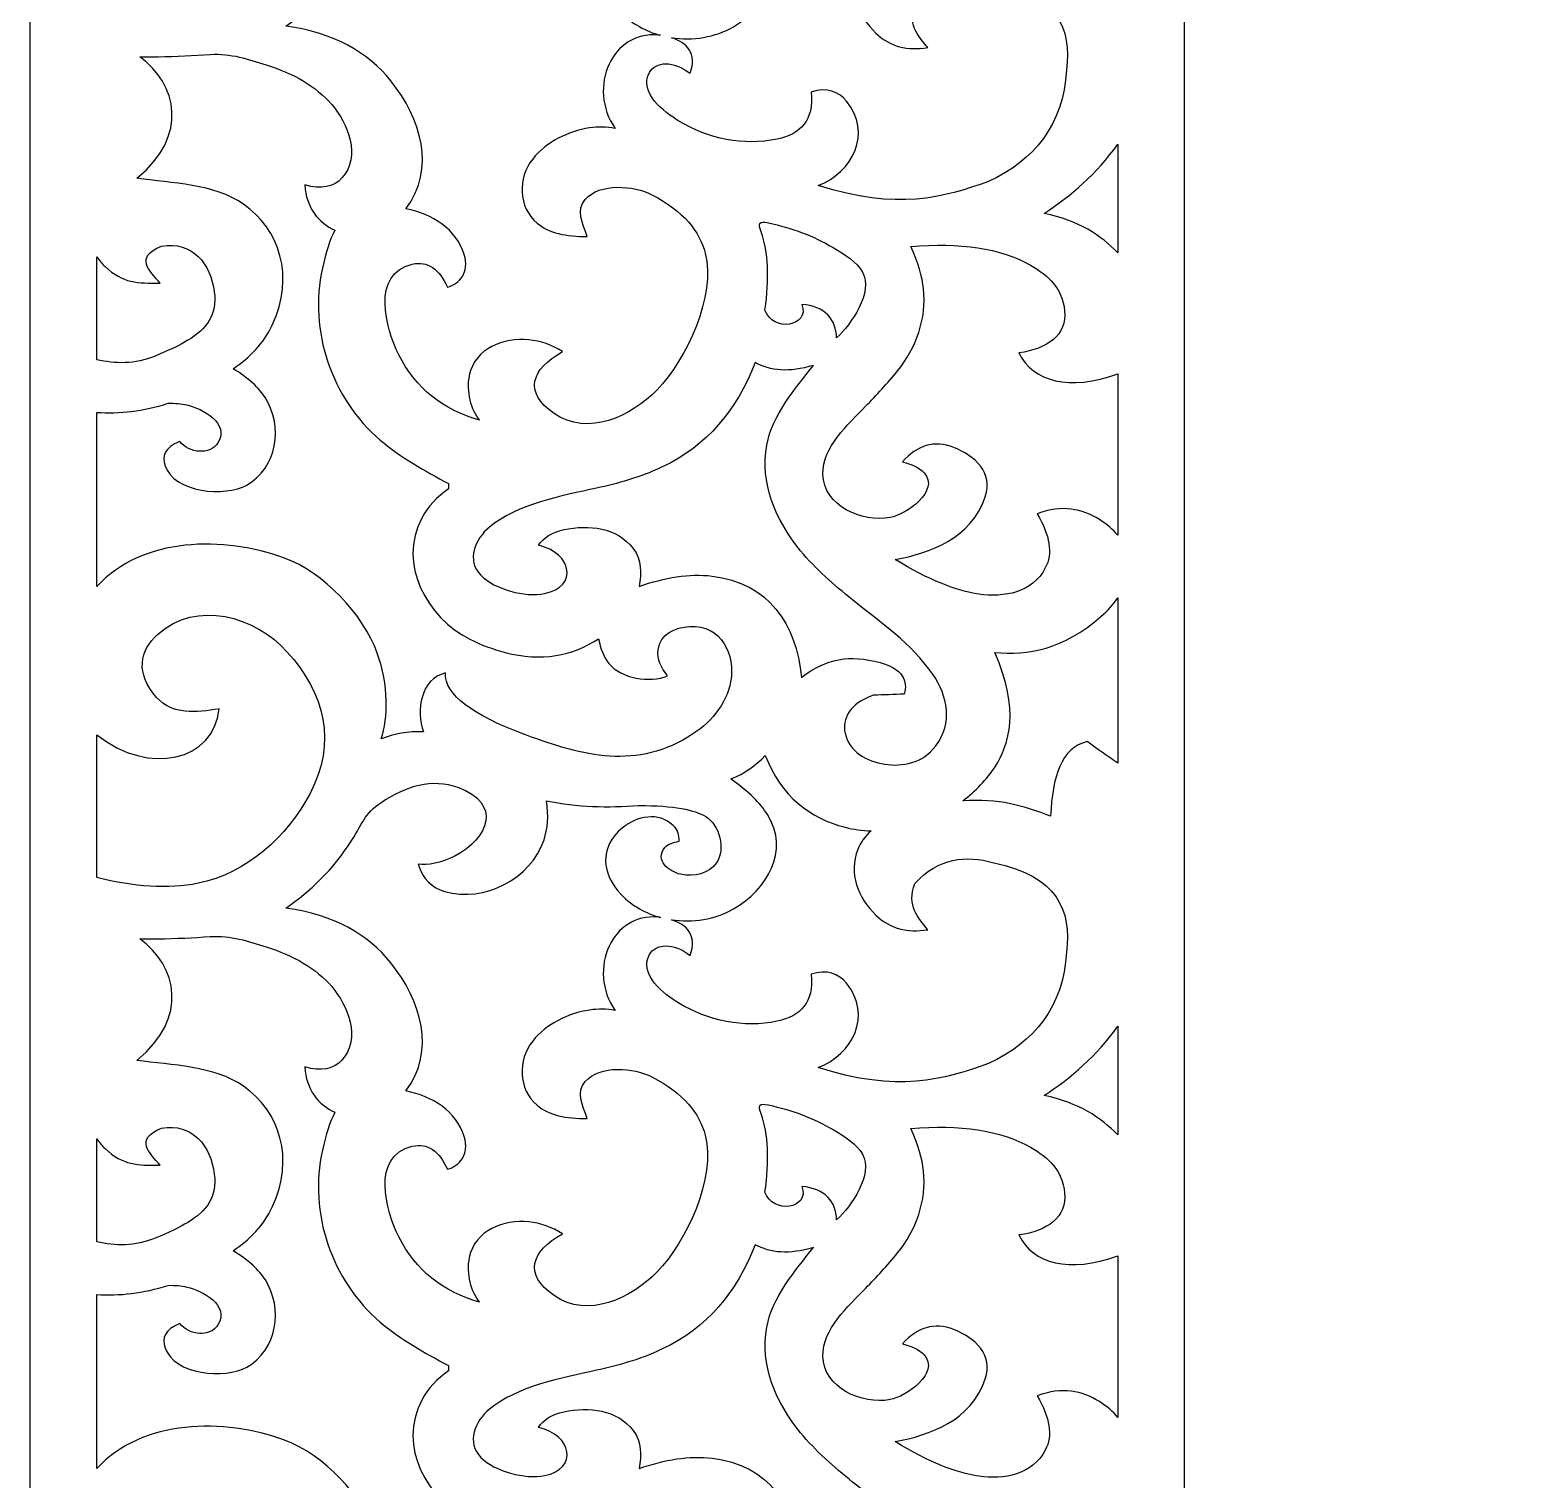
# Model space of a CAD drawing. Header units: centimetres. Extents: x -27 to -21.2, y -9 to 9.
# Drawn here: x -27 to -21.24, y -0.07 to 5.48 of the extents above; entities that cross this region are included whole.
import ezdxf

# ---------------------------------------------------------------- set-up
doc = ezdxf.new("R2010")
doc.units = ezdxf.units.CM
doc.header["$MEASUREMENT"] = 0
doc.layers.add('layer 1', color=7, linetype='Continuous')

msp = doc.modelspace()

# ---------------------------------------------------------------- linework, layer by layer
at = {"layer": 'layer 1', "color": 250}
for points, knots in [([(-22.58379, -9.00021), (-22.58379, -9.00021), (-22.58379, 9.00077), (-22.58379, 9.00077), (-22.58379, 9.00077), (-22.82773, 9.00077), (-21.23895, 9.00077), (-26.99913, 9.00077), (-26.99913, 9.00077), (-26.99913, 9.00077), (-26.99913, -9.00021), (-26.99913, -9.00021), (-26.99913, -9.00021), (-25.28055, -9.00021), (-23.36778, -9.00021), (-22.58379, -9.00021)], [0, 0, 0, 0, 0.2, 0.2, 0.2, 0.2, 0.4, 0.4, 0.4, 0.4, 0.6, 0.6, 0.6, 0.6, 1, 1, 1, 1]), ([(-24.54571, 5.45169), (-24.4875, 5.43332), (-24.44538, 5.39112), (-24.47462, 5.31533), (-24.47462, 5.31533), (-24.53755, 5.36531), (-24.60599, 5.36147), (-24.62993, 5.31821), (-24.62993, 5.31821), (-24.67222, 5.24177), (-24.57287, 5.16633), (-24.51725, 5.13249), (-24.51725, 5.13249), (-24.40699, 5.06538), (-24.26852, 5.03637), (-24.14149, 5.06343), (-24.14149, 5.06343), (-24.05237, 5.08241), (-24.00017, 5.13452), (-24.01108, 5.24327), (-24.01108, 5.24327), (-23.95209, 5.26399), (-23.90624, 5.2456), (-23.87614, 5.20878), (-23.87614, 5.20878), (-23.7766, 5.087), (-23.85188, 4.93665), (-23.98432, 4.88648), (-23.98432, 4.88648), (-23.68143, 4.78842), (-23.50368, 4.84054), (-23.33318, 4.90135), (-23.33318, 4.90135), (-23.15668, 4.98337), (-23.04689, 5.11761), (-23.03461, 5.32816), (-23.03461, 5.32816), (-23.01585, 5.48732), (-23.0673, 5.61801), (-23.31286, 5.67001), (-23.31286, 5.67001), (-23.41981, 5.69975), (-23.52229, 5.68931), (-23.61496, 5.59051), (-23.61496, 5.59051), (-23.646, 5.50434), (-23.60347, 5.46022), (-23.56527, 5.41362), (-23.56527, 5.41362), (-23.64271, 5.40135), (-23.7099, 5.4171), (-23.76383, 5.46915), (-23.76383, 5.46915), (-23.83048, 5.53349), (-23.8699, 5.63051), (-23.83314, 5.72054), (-23.83314, 5.72054), (-23.82209, 5.74762), (-23.80453, 5.77134), (-23.78217, 5.79198), (-23.78217, 5.79198), (-23.81586, 5.7928), (-23.84907, 5.79719), (-23.88108, 5.8055), (-23.88108, 5.8055), (-24.01776, 5.84099), (-24.12569, 5.92293), (-24.18692, 6.0803), (-24.18692, 6.0803), (-24.22252, 6.04197), (-24.26591, 6.01144), (-24.3187, 5.9903), (-24.3187, 5.9903), (-24.24885, 5.94121), (-24.2049, 5.89629), (-24.17854, 5.85421), (-24.17854, 5.85421), (-24.09096, 5.71446), (-24.18028, 5.567), (-24.30856, 5.49334), (-24.30856, 5.49334), (-24.37874, 5.45305), (-24.46452, 5.43921), (-24.54571, 5.45169)], [0, 0, 0, 0, 0.0454545, 0.0454545, 0.0454545, 0.0454545, 0.0909091, 0.0909091, 0.0909091, 0.0909091, 0.1363636, 0.1363636, 0.1363636, 0.1363636, 0.1818182, 0.1818182, 0.1818182, 0.1818182, 0.2272727, 0.2272727, 0.2272727, 0.2272727, 0.2727273, 0.2727273, 0.2727273, 0.2727273, 0.3181818, 0.3181818, 0.3181818, 0.3181818, 0.3636364, 0.3636364, 0.3636364, 0.3636364, 0.4090909, 0.4090909, 0.4090909, 0.4090909, 0.4545455, 0.4545455, 0.4545455, 0.4545455, 0.5, 0.5, 0.5, 0.5, 0.5454545, 0.5454545, 0.5454545, 0.5454545, 0.5909091, 0.5909091, 0.5909091, 0.5909091, 0.6363636, 0.6363636, 0.6363636, 0.6363636, 0.6818182, 0.6818182, 0.6818182, 0.6818182, 0.7272727, 0.7272727, 0.7272727, 0.7272727, 0.7727273, 0.7727273, 0.7727273, 0.7727273, 0.8181818, 0.8181818, 0.8181818, 0.8181818, 0.8636364, 0.8636364, 0.8636364, 0.8636364, 0.9090909, 0.9090909, 0.9090909, 0.9090909, 1, 1, 1, 1]), ([(-25.56161, 4.79703), (-25.46011, 4.7765), (-25.36786, 4.71952), (-25.3387, 4.62241), (-25.3387, 4.62241), (-25.31785, 4.55299), (-25.35682, 4.51001), (-25.40265, 4.49699), (-25.40265, 4.49699), (-25.43358, 4.56556), (-25.47895, 4.59951), (-25.53742, 4.58538), (-25.53742, 4.58538), (-25.6958, 4.5471), (-25.6391, 4.33941), (-25.58882, 4.23903), (-25.58882, 4.23903), (-25.5239, 4.10943), (-25.41878, 4.02833), (-25.27969, 3.98818), (-25.27969, 3.98818), (-25.31336, 4.02899), (-25.33212, 4.09763), (-25.31948, 4.15933), (-25.31948, 4.15933), (-25.29805, 4.26392), (-25.18712, 4.30521), (-25.09095, 4.29603), (-25.09095, 4.29603), (-25.04628, 4.29177), (-25.00354, 4.27588), (-24.96236, 4.25067), (-24.96236, 4.25067), (-25.08401, 4.18194), (-25.11177, 4.09592), (-24.99505, 4.01416), (-24.99505, 4.01416), (-24.86587, 3.92368), (-24.69881, 4.00396), (-24.60102, 4.10428), (-24.60102, 4.10428), (-24.48721, 4.22104), (-24.37454, 4.46541), (-24.41654, 4.62768), (-24.41654, 4.62768), (-24.43812, 4.71107), (-24.49872, 4.78759), (-24.6204, 4.85058), (-24.6204, 4.85058), (-24.6896, 4.88641), (-24.8188, 4.89769), (-24.87613, 4.8324), (-24.87613, 4.8324), (-24.91064, 4.79311), (-24.88659, 4.74169), (-24.86769, 4.69134), (-24.86769, 4.69134), (-24.94879, 4.69008), (-25.01496, 4.70449), (-25.05927, 4.74186), (-25.05927, 4.74186), (-25.13246, 4.80359), (-25.13498, 4.91492), (-25.07665, 4.98757), (-25.07665, 4.98757), (-25.02431, 5.05275), (-24.94131, 5.09432), (-24.8594, 5.10623), (-24.8594, 5.10623), (-24.82659, 5.111), (-24.79378, 5.11071), (-24.76096, 5.10447), (-24.76096, 5.10447), (-24.81534, 5.18149), (-24.81832, 5.27717), (-24.78438, 5.35025), (-24.78438, 5.35025), (-24.75174, 5.42054), (-24.68496, 5.46993), (-24.59691, 5.46172), (-24.59691, 5.46172), (-24.59398, 5.46144), (-24.59106, 5.46112), (-24.58814, 5.46075), (-24.58814, 5.46075), (-24.64418, 5.4762), (-24.6961, 5.50489), (-24.73668, 5.54678), (-24.73668, 5.54678), (-24.81361, 5.6262), (-24.82292, 5.7295), (-24.73339, 5.80293), (-24.73339, 5.80293), (-24.67798, 5.84836), (-24.59573, 5.8659), (-24.53921, 5.81227), (-24.53921, 5.81227), (-24.5224, 5.79632), (-24.51489, 5.77615), (-24.51668, 5.75175), (-24.51668, 5.75175), (-24.53848, 5.74853), (-24.55879, 5.74213), (-24.57061, 5.7281), (-24.57061, 5.7281), (-24.61206, 5.67888), (-24.55469, 5.63582), (-24.51023, 5.62567), (-24.51023, 5.62567), (-24.45866, 5.61389), (-24.40119, 5.62911), (-24.37345, 5.66937), (-24.37345, 5.66937), (-24.33733, 5.72178), (-24.36161, 5.81433), (-24.41459, 5.84646), (-24.41459, 5.84646), (-24.45712, 5.87225), (-24.53346, 5.88892), (-24.67185, 5.88881), (-24.67185, 5.88881), (-24.78908, 5.88004), (-24.90631, 5.88184), (-25.02355, 5.90691), (-25.02355, 5.90691), (-25.01472, 5.84791), (-25.01938, 5.79941), (-25.03319, 5.75802), (-25.03319, 5.75802), (-25.08341, 5.60747), (-25.26129, 5.51608), (-25.41407, 5.56032), (-25.41407, 5.56032), (-25.46082, 5.57385), (-25.49658, 5.60583), (-25.51505, 5.66408), (-25.51505, 5.66408), (-25.47952, 5.65868), (-25.42539, 5.6695), (-25.37663, 5.69431), (-25.37663, 5.69431), (-25.24086, 5.76338), (-25.1949, 5.89791), (-25.36298, 5.95846), (-25.36298, 5.95846), (-25.46118, 5.99384), (-25.55938, 5.96514), (-25.65758, 5.89935), (-25.65758, 5.89935), (-25.7208, 5.85699), (-25.72806, 5.81905), (-25.76817, 5.75612), (-25.76817, 5.75612), (-25.84105, 5.64177), (-25.92786, 5.56126), (-26.02083, 5.49569), (-26.02083, 5.49569), (-25.83546, 5.47052), (-25.70717, 5.39598), (-25.61926, 5.28652), (-25.61926, 5.28652), (-25.50353, 5.1424), (-25.44549, 4.9508), (-25.56161, 4.79703)], [0, 0, 0, 0, 0.0238095, 0.0238095, 0.0238095, 0.0238095, 0.047619, 0.047619, 0.047619, 0.047619, 0.0714286, 0.0714286, 0.0714286, 0.0714286, 0.0952381, 0.0952381, 0.0952381, 0.0952381, 0.1190476, 0.1190476, 0.1190476, 0.1190476, 0.1428571, 0.1428571, 0.1428571, 0.1428571, 0.1666667, 0.1666667, 0.1666667, 0.1666667, 0.1904762, 0.1904762, 0.1904762, 0.1904762, 0.2142857, 0.2142857, 0.2142857, 0.2142857, 0.2380952, 0.2380952, 0.2380952, 0.2380952, 0.2619048, 0.2619048, 0.2619048, 0.2619048, 0.2857143, 0.2857143, 0.2857143, 0.2857143, 0.3095238, 0.3095238, 0.3095238, 0.3095238, 0.3333333, 0.3333333, 0.3333333, 0.3333333, 0.3571429, 0.3571429, 0.3571429, 0.3571429, 0.3809524, 0.3809524, 0.3809524, 0.3809524, 0.4047619, 0.4047619, 0.4047619, 0.4047619, 0.4285714, 0.4285714, 0.4285714, 0.4285714, 0.452381, 0.452381, 0.452381, 0.452381, 0.4761905, 0.4761905, 0.4761905, 0.4761905, 0.5, 0.5, 0.5, 0.5, 0.5238095, 0.5238095, 0.5238095, 0.5238095, 0.547619, 0.547619, 0.547619, 0.547619, 0.5714286, 0.5714286, 0.5714286, 0.5714286, 0.5952381, 0.5952381, 0.5952381, 0.5952381, 0.6190476, 0.6190476, 0.6190476, 0.6190476, 0.6428571, 0.6428571, 0.6428571, 0.6428571, 0.6666667, 0.6666667, 0.6666667, 0.6666667, 0.6904762, 0.6904762, 0.6904762, 0.6904762, 0.7142857, 0.7142857, 0.7142857, 0.7142857, 0.7380952, 0.7380952, 0.7380952, 0.7380952, 0.7619048, 0.7619048, 0.7619048, 0.7619048, 0.7857143, 0.7857143, 0.7857143, 0.7857143, 0.8095238, 0.8095238, 0.8095238, 0.8095238, 0.8333333, 0.8333333, 0.8333333, 0.8333333, 0.8571429, 0.8571429, 0.8571429, 0.8571429, 0.8809524, 0.8809524, 0.8809524, 0.8809524, 0.9047619, 0.9047619, 0.9047619, 0.9047619, 0.9285714, 0.9285714, 0.9285714, 0.9285714, 0.952381, 0.952381, 0.952381, 0.952381, 1, 1, 1, 1]), ([(-26.7444, 3.35202), (-26.57057, 3.54261), (-26.25652, 3.54599), (-26.02605, 3.46106), (-26.02605, 3.46106), (-25.87657, 3.40598), (-25.72529, 3.24727), (-25.67103, 3.09716), (-25.67103, 3.09716), (-25.62681, 2.97479), (-25.63003, 2.85043), (-25.65578, 2.76972), (-25.65578, 2.76972), (-25.60522, 2.78775), (-25.55247, 2.79921), (-25.4949, 2.79622), (-25.4949, 2.79622), (-25.52172, 2.87743), (-25.50648, 2.99894), (-25.40973, 3.02145), (-25.40973, 3.02145), (-25.41643, 2.93597), (-25.29658, 2.85804), (-25.1207, 2.79124), (-25.1207, 2.79124), (-24.90692, 2.71005), (-24.697, 2.64718), (-24.48278, 2.77565), (-24.48278, 2.77565), (-24.39811, 2.82643), (-24.33548, 2.90009), (-24.31925, 2.9881), (-24.31925, 2.9881), (-24.30028, 3.09101), (-24.35522, 3.20692), (-24.47617, 3.19905), (-24.47617, 3.19905), (-24.5334, 3.19533), (-24.58767, 3.17214), (-24.59718, 3.10936), (-24.59718, 3.10936), (-24.60253, 3.07404), (-24.58402, 3.0417), (-24.5605, 3.00999), (-24.5605, 3.00999), (-24.63064, 2.98292), (-24.73617, 2.99889), (-24.7852, 3.05798), (-24.7852, 3.05798), (-24.8061, 3.08316), (-24.81769, 3.11509), (-24.82432, 3.15195), (-24.82432, 3.15195), (-24.92474, 3.08759), (-25.0411, 3.06304), (-25.18214, 3.10022), (-25.18214, 3.10022), (-25.22898, 3.11256), (-25.27475, 3.12876), (-25.31695, 3.15024), (-25.31695, 3.15024), (-25.47962, 3.23303), (-25.59474, 3.43788), (-25.50106, 3.61369), (-25.50106, 3.61369), (-25.47751, 3.6579), (-25.44208, 3.6956), (-25.39867, 3.7263), (-25.39867, 3.7263), (-25.39867, 3.73297), (-25.39867, 3.73964), (-25.39867, 3.74631), (-25.39867, 3.74631), (-25.49059, 3.79486), (-25.58113, 3.84534), (-25.65979, 3.91235), (-25.65979, 3.91235), (-25.84576, 4.0708), (-25.93464, 4.33059), (-25.88046, 4.57012), (-25.88046, 4.57012), (-25.8669, 4.63007), (-25.85306, 4.67839), (-25.83304, 4.71533), (-25.83304, 4.71533), (-25.89564, 4.74311), (-25.94376, 4.80233), (-25.94854, 4.88851), (-25.94854, 4.88851), (-25.88617, 4.87028), (-25.83665, 4.88061), (-25.80625, 4.915), (-25.80625, 4.915), (-25.73262, 4.99833), (-25.78304, 5.12346), (-25.84525, 5.19581), (-25.84525, 5.19581), (-25.90584, 5.26628), (-25.99156, 5.31522), (-26.09635, 5.3478), (-26.09635, 5.3478), (-26.16171, 5.36833), (-26.23354, 5.3932), (-26.30993, 5.3875), (-26.30993, 5.3875), (-26.37365, 5.38275), (-26.44043, 5.37978), (-26.509, 5.37885), (-26.509, 5.37885), (-26.53218, 5.37853), (-26.55558, 5.37845), (-26.57912, 5.37861), (-26.57912, 5.37861), (-26.4367, 5.27465), (-26.39054, 5.07751), (-26.59034, 4.91375), (-26.59034, 4.91375), (-26.4579, 4.89503), (-26.29507, 4.89292), (-26.18321, 4.81511), (-26.18321, 4.81511), (-26.04495, 4.71894), (-25.98501, 4.53878), (-26.07313, 4.35251), (-26.07313, 4.35251), (-26.10629, 4.28242), (-26.15742, 4.22773), (-26.22299, 4.18541), (-26.22299, 4.18541), (-26.16202, 4.14882), (-26.12323, 4.11154), (-26.09923, 4.07379), (-26.09923, 4.07379), (-26.0302, 3.96522), (-26.05399, 3.80559), (-26.17065, 3.74011), (-26.17065, 3.74011), (-26.2523, 3.69428), (-26.44883, 3.70881), (-26.48352, 3.81645), (-26.48352, 3.81645), (-26.49475, 3.8513), (-26.48634, 3.88228), (-26.42684, 3.90724), (-26.42684, 3.90724), (-26.39029, 3.86107), (-26.31035, 3.85403), (-26.28043, 3.90221), (-26.28043, 3.90221), (-26.23427, 3.97657), (-26.33987, 4.03305), (-26.39899, 4.04673), (-26.39899, 4.04673), (-26.42054, 4.05171), (-26.44428, 4.05395), (-26.47061, 4.05296), (-26.47061, 4.05296), (-26.56683, 4.02237), (-26.65738, 4.01261), (-26.7444, 4.01832), (-26.7444, 4.01832), (-26.7444, 4.01832), (-26.7444, 3.35202), (-26.7444, 3.35202)], [0, 0, 0, 0, 0.0238095, 0.0238095, 0.0238095, 0.0238095, 0.047619, 0.047619, 0.047619, 0.047619, 0.0714286, 0.0714286, 0.0714286, 0.0714286, 0.0952381, 0.0952381, 0.0952381, 0.0952381, 0.1190476, 0.1190476, 0.1190476, 0.1190476, 0.1428571, 0.1428571, 0.1428571, 0.1428571, 0.1666667, 0.1666667, 0.1666667, 0.1666667, 0.1904762, 0.1904762, 0.1904762, 0.1904762, 0.2142857, 0.2142857, 0.2142857, 0.2142857, 0.2380952, 0.2380952, 0.2380952, 0.2380952, 0.2619048, 0.2619048, 0.2619048, 0.2619048, 0.2857143, 0.2857143, 0.2857143, 0.2857143, 0.3095238, 0.3095238, 0.3095238, 0.3095238, 0.3333333, 0.3333333, 0.3333333, 0.3333333, 0.3571429, 0.3571429, 0.3571429, 0.3571429, 0.3809524, 0.3809524, 0.3809524, 0.3809524, 0.4047619, 0.4047619, 0.4047619, 0.4047619, 0.4285714, 0.4285714, 0.4285714, 0.4285714, 0.452381, 0.452381, 0.452381, 0.452381, 0.4761905, 0.4761905, 0.4761905, 0.4761905, 0.5, 0.5, 0.5, 0.5, 0.5238095, 0.5238095, 0.5238095, 0.5238095, 0.547619, 0.547619, 0.547619, 0.547619, 0.5714286, 0.5714286, 0.5714286, 0.5714286, 0.5952381, 0.5952381, 0.5952381, 0.5952381, 0.6190476, 0.6190476, 0.6190476, 0.6190476, 0.6428571, 0.6428571, 0.6428571, 0.6428571, 0.6666667, 0.6666667, 0.6666667, 0.6666667, 0.6904762, 0.6904762, 0.6904762, 0.6904762, 0.7142857, 0.7142857, 0.7142857, 0.7142857, 0.7380952, 0.7380952, 0.7380952, 0.7380952, 0.7619048, 0.7619048, 0.7619048, 0.7619048, 0.7857143, 0.7857143, 0.7857143, 0.7857143, 0.8095238, 0.8095238, 0.8095238, 0.8095238, 0.8333333, 0.8333333, 0.8333333, 0.8333333, 0.8571429, 0.8571429, 0.8571429, 0.8571429, 0.8809524, 0.8809524, 0.8809524, 0.8809524, 0.9047619, 0.9047619, 0.9047619, 0.9047619, 0.9285714, 0.9285714, 0.9285714, 0.9285714, 0.952381, 0.952381, 0.952381, 0.952381, 1, 1, 1, 1]), ([(-22.83852, 5.044), (-22.91896, 4.93097), (-23.01549, 4.84745), (-23.12044, 4.77937), (-23.12044, 4.77937), (-22.98673, 4.75131), (-22.90312, 4.69542), (-22.83852, 4.62896), (-22.83852, 4.62896), (-22.83852, 4.62896), (-22.83852, 5.044), (-22.83852, 5.044)], [0, 0, 0, 0, 0.25, 0.25, 0.25, 0.25, 0.5, 0.5, 0.5, 0.5, 1, 1, 1, 1]), ([(-24.04665, 4.43108), (-23.95892, 4.42504), (-23.91526, 4.37233), (-23.91412, 4.30392), (-23.91412, 4.30392), (-23.85796, 4.35458), (-23.77264, 4.47833), (-23.81459, 4.55468), (-23.81459, 4.55468), (-23.83611, 4.59383), (-23.88255, 4.62214), (-23.92769, 4.64901), (-23.92769, 4.64901), (-24.00259, 4.69359), (-24.08557, 4.72376), (-24.17448, 4.74316), (-24.17448, 4.74316), (-24.21136, 4.75121), (-24.21555, 4.7412), (-24.20319, 4.70879), (-24.20319, 4.70879), (-24.17372, 4.63147), (-24.17137, 4.52929), (-24.18815, 4.40959), (-24.18815, 4.40959), (-24.15944, 4.32374), (-24.01449, 4.34562), (-24.04665, 4.43108)], [0, 0, 0, 0, 0.125, 0.125, 0.125, 0.125, 0.25, 0.25, 0.25, 0.25, 0.375, 0.375, 0.375, 0.375, 0.5, 0.5, 0.5, 0.5, 0.625, 0.625, 0.625, 0.625, 0.75, 0.75, 0.75, 0.75, 1, 1, 1, 1]), ([(-26.7444, 4.21991), (-26.67362, 4.20361), (-26.59897, 4.20163), (-26.52074, 4.23391), (-26.52074, 4.23391), (-26.46951, 4.25504), (-26.4281, 4.27442), (-26.39537, 4.29414), (-26.39537, 4.29414), (-26.32401, 4.33713), (-26.28363, 4.39155), (-26.29449, 4.47908), (-26.29449, 4.47908), (-26.30781, 4.58642), (-26.37839, 4.67465), (-26.49691, 4.65469), (-26.49691, 4.65469), (-26.59923, 4.61147), (-26.54561, 4.56175), (-26.50116, 4.51242), (-26.50116, 4.51242), (-26.58766, 4.51242), (-26.64394, 4.51126), (-26.7125, 4.57656), (-26.7125, 4.57656), (-26.72328, 4.58683), (-26.73392, 4.59885), (-26.7444, 4.61308), (-26.7444, 4.61308), (-26.7444, 4.61308), (-26.7444, 4.21991), (-26.7444, 4.21991)], [0, 0, 0, 0, 0.1111111, 0.1111111, 0.1111111, 0.1111111, 0.2222222, 0.2222222, 0.2222222, 0.2222222, 0.3333333, 0.3333333, 0.3333333, 0.3333333, 0.4444444, 0.4444444, 0.4444444, 0.4444444, 0.5555556, 0.5555556, 0.5555556, 0.5555556, 0.6666667, 0.6666667, 0.6666667, 0.6666667, 0.7777778, 0.7777778, 0.7777778, 0.7777778, 1, 1, 1, 1]), ([(-22.83852, 4.16568), (-23.02358, 4.09868), (-23.16366, 4.136), (-23.21683, 4.246), (-23.21683, 4.246), (-23.10759, 4.26047), (-23.03247, 4.31466), (-23.04171, 4.40729), (-23.04171, 4.40729), (-23.05013, 4.49165), (-23.10175, 4.54137), (-23.17206, 4.5817), (-23.17206, 4.5817), (-23.28484, 4.64639), (-23.44378, 4.6696), (-23.63042, 4.65282), (-23.63042, 4.65282), (-23.60056, 4.58945), (-23.58633, 4.53724), (-23.58158, 4.4918), (-23.58158, 4.4918), (-23.56943, 4.37551), (-23.60906, 4.26538), (-23.68059, 4.17723), (-23.68059, 4.17723), (-23.71974, 4.12897), (-23.76176, 4.08468), (-23.80298, 4.04163), (-23.80298, 4.04163), (-23.86905, 3.97262), (-23.96858, 3.8859), (-23.96642, 3.78243), (-23.96642, 3.78243), (-23.96385, 3.66), (-23.81688, 3.59638), (-23.70919, 3.61579), (-23.70919, 3.61579), (-23.64806, 3.62682), (-23.51743, 3.71788), (-23.57924, 3.7876), (-23.57924, 3.7876), (-23.59755, 3.80824), (-23.62827, 3.81986), (-23.6616, 3.82958), (-23.6616, 3.82958), (-23.60757, 3.89089), (-23.5408, 3.9144), (-23.46588, 3.88405), (-23.46588, 3.88405), (-23.38316, 3.85053), (-23.31413, 3.78789), (-23.34514, 3.69564), (-23.34514, 3.69564), (-23.39895, 3.53551), (-23.55738, 3.4797), (-23.68966, 3.45538), (-23.68966, 3.45538), (-23.56086, 3.3765), (-23.45663, 3.33583), (-23.3704, 3.32317), (-23.3704, 3.32317), (-23.27428, 3.30906), (-23.16509, 3.32825), (-23.11557, 3.42311), (-23.11557, 3.42311), (-23.08662, 3.47858), (-23.09712, 3.54754), (-23.14708, 3.63001), (-23.14708, 3.63001), (-23.05076, 3.66668), (-22.97513, 3.64955), (-22.90884, 3.60818), (-22.90884, 3.60818), (-22.87938, 3.5898), (-22.85611, 3.56956), (-22.83852, 3.54807), (-22.83852, 3.54807), (-22.83852, 3.54807), (-22.83852, 4.16568), (-22.83852, 4.16568)], [0, 0, 0, 0, 0.047619, 0.047619, 0.047619, 0.047619, 0.0952381, 0.0952381, 0.0952381, 0.0952381, 0.1428571, 0.1428571, 0.1428571, 0.1428571, 0.1904762, 0.1904762, 0.1904762, 0.1904762, 0.2380952, 0.2380952, 0.2380952, 0.2380952, 0.2857143, 0.2857143, 0.2857143, 0.2857143, 0.3333333, 0.3333333, 0.3333333, 0.3333333, 0.3809524, 0.3809524, 0.3809524, 0.3809524, 0.4285714, 0.4285714, 0.4285714, 0.4285714, 0.4761905, 0.4761905, 0.4761905, 0.4761905, 0.5238095, 0.5238095, 0.5238095, 0.5238095, 0.5714286, 0.5714286, 0.5714286, 0.5714286, 0.6190476, 0.6190476, 0.6190476, 0.6190476, 0.6666667, 0.6666667, 0.6666667, 0.6666667, 0.7142857, 0.7142857, 0.7142857, 0.7142857, 0.7619048, 0.7619048, 0.7619048, 0.7619048, 0.8095238, 0.8095238, 0.8095238, 0.8095238, 0.8571429, 0.8571429, 0.8571429, 0.8571429, 0.9047619, 0.9047619, 0.9047619, 0.9047619, 1, 1, 1, 1]), ([(-24.22524, 4.20873), (-24.16742, 4.17688), (-24.09544, 4.16957), (-24.00276, 4.19814), (-24.00276, 4.19814), (-24.07373, 4.10726), (-24.15922, 4.00986), (-24.18108, 3.8931), (-24.18108, 3.8931), (-24.2078, 3.75043), (-24.14814, 3.60579), (-24.05193, 3.48923), (-24.05193, 3.48923), (-23.99444, 3.41957), (-23.92532, 3.35888), (-23.85303, 3.30065), (-23.85303, 3.30065), (-23.74528, 3.21385), (-23.62604, 3.13332), (-23.54694, 3.01757), (-23.54694, 3.01757), (-23.48731, 2.93032), (-23.46942, 2.83126), (-23.53449, 2.74256), (-23.53449, 2.74256), (-23.58385, 2.67527), (-23.66348, 2.6623), (-23.72992, 2.67237), (-23.72992, 2.67237), (-23.79743, 2.68259), (-23.86564, 2.71902), (-23.88155, 2.79144), (-23.88155, 2.79144), (-23.89348, 2.8457), (-23.86502, 2.90452), (-23.77249, 2.93609), (-23.77249, 2.93609), (-23.73335, 2.93751), (-23.69421, 2.93893), (-23.65507, 2.94036), (-23.65507, 2.94036), (-23.6394, 2.99179), (-23.66346, 3.03877), (-23.74716, 3.06127), (-23.74716, 3.06127), (-23.86538, 3.09304), (-23.95213, 3.07769), (-24.04789, 3.0044), (-24.04789, 3.0044), (-24.06927, 3.21035), (-24.17357, 3.36602), (-24.3906, 3.39201), (-24.3906, 3.39201), (-24.47767, 3.40244), (-24.57131, 3.38662), (-24.66955, 3.35242), (-24.66955, 3.35242), (-24.6606, 3.40361), (-24.65899, 3.45357), (-24.69226, 3.49771), (-24.69226, 3.49771), (-24.75342, 3.57887), (-24.86365, 3.58977), (-24.95661, 3.56978), (-24.95661, 3.56978), (-25.00324, 3.55975), (-25.03471, 3.53902), (-25.05403, 3.50971), (-25.05403, 3.50971), (-24.92634, 3.48059), (-24.89996, 3.35179), (-25.0315, 3.32512), (-25.0315, 3.32512), (-25.10566, 3.31008), (-25.22147, 3.34099), (-25.27494, 3.39505), (-25.27494, 3.39505), (-25.33121, 3.45196), (-25.29724, 3.53442), (-25.24216, 3.57919), (-25.24216, 3.57919), (-25.13156, 3.66908), (-24.96789, 3.6983), (-24.83195, 3.72844), (-24.83195, 3.72844), (-24.75301, 3.74593), (-24.66818, 3.76824), (-24.58332, 3.80838), (-24.58332, 3.80838), (-24.40729, 3.89164), (-24.29757, 4.02635), (-24.22524, 4.20873)], [0, 0, 0, 0, 0.0416667, 0.0416667, 0.0416667, 0.0416667, 0.0833333, 0.0833333, 0.0833333, 0.0833333, 0.125, 0.125, 0.125, 0.125, 0.1666667, 0.1666667, 0.1666667, 0.1666667, 0.2083333, 0.2083333, 0.2083333, 0.2083333, 0.25, 0.25, 0.25, 0.25, 0.2916667, 0.2916667, 0.2916667, 0.2916667, 0.3333333, 0.3333333, 0.3333333, 0.3333333, 0.375, 0.375, 0.375, 0.375, 0.4166667, 0.4166667, 0.4166667, 0.4166667, 0.4583333, 0.4583333, 0.4583333, 0.4583333, 0.5, 0.5, 0.5, 0.5, 0.5416667, 0.5416667, 0.5416667, 0.5416667, 0.5833333, 0.5833333, 0.5833333, 0.5833333, 0.625, 0.625, 0.625, 0.625, 0.6666667, 0.6666667, 0.6666667, 0.6666667, 0.7083333, 0.7083333, 0.7083333, 0.7083333, 0.75, 0.75, 0.75, 0.75, 0.7916667, 0.7916667, 0.7916667, 0.7916667, 0.8333333, 0.8333333, 0.8333333, 0.8333333, 0.875, 0.875, 0.875, 0.875, 0.9166667, 0.9166667, 0.9166667, 0.9166667, 1, 1, 1, 1]), ([(-26.7444, 2.23898), (-26.6016, 2.20307), (-26.47146, 2.19372), (-26.35684, 2.21673), (-26.35684, 2.21673), (-26.17196, 2.25384), (-26.01404, 2.39569), (-25.92819, 2.56026), (-25.92819, 2.56026), (-25.82662, 2.75496), (-25.87065, 2.94211), (-26.01652, 3.10275), (-26.01652, 3.10275), (-26.13976, 3.23847), (-26.36011, 3.30365), (-26.51167, 3.16857), (-26.51167, 3.16857), (-26.57832, 3.10918), (-26.59849, 3.02007), (-26.51514, 2.92774), (-26.51514, 2.92774), (-26.45389, 2.85989), (-26.36558, 2.87023), (-26.27612, 2.88389), (-26.27612, 2.88389), (-26.29465, 2.6866), (-26.54272, 2.62521), (-26.7444, 2.78469), (-26.7444, 2.78469), (-26.7444, 2.78469), (-26.7444, 2.23898), (-26.7444, 2.23898)], [0, 0, 0, 0, 0.1111111, 0.1111111, 0.1111111, 0.1111111, 0.2222222, 0.2222222, 0.2222222, 0.2222222, 0.3333333, 0.3333333, 0.3333333, 0.3333333, 0.4444444, 0.4444444, 0.4444444, 0.4444444, 0.5555556, 0.5555556, 0.5555556, 0.5555556, 0.6666667, 0.6666667, 0.6666667, 0.6666667, 0.7777778, 0.7777778, 0.7777778, 0.7777778, 1, 1, 1, 1]), ([(-22.83852, 3.30878), (-22.85544, 3.28387), (-22.87709, 3.25979), (-22.90294, 3.23726), (-22.90294, 3.23726), (-23.0488, 3.11013), (-23.18117, 3.08821), (-23.30923, 3.0999), (-23.30923, 3.0999), (-23.21201, 2.87995), (-23.25278, 2.74908), (-23.30792, 2.66276), (-23.30792, 2.66276), (-23.33946, 2.61337), (-23.38203, 2.56939), (-23.43145, 2.53277), (-23.43145, 2.53277), (-23.36408, 2.53626), (-23.30097, 2.53201), (-23.25361, 2.52182), (-23.25361, 2.52182), (-23.19785, 2.50982), (-23.14415, 2.49253), (-23.09523, 2.47319), (-23.09523, 2.47319), (-23.0893, 2.62458), (-23.05435, 2.73581), (-22.95557, 2.75866), (-22.95557, 2.75866), (-22.91656, 2.73135), (-22.87754, 2.70404), (-22.83852, 2.67673), (-22.83852, 2.67673), (-22.83852, 2.67673), (-22.83852, 3.30878), (-22.83852, 3.30878)], [0, 0, 0, 0, 0.1, 0.1, 0.1, 0.1, 0.2, 0.2, 0.2, 0.2, 0.3, 0.3, 0.3, 0.3, 0.4, 0.4, 0.4, 0.4, 0.5, 0.5, 0.5, 0.5, 0.6, 0.6, 0.6, 0.6, 0.7, 0.7, 0.7, 0.7, 0.8, 0.8, 0.8, 0.8, 1, 1, 1, 1]), ([(-24.54571, 2.07732), (-24.4875, 2.05895), (-24.44538, 2.01675), (-24.47462, 1.94096), (-24.47462, 1.94096), (-24.53755, 1.99094), (-24.60599, 1.9871), (-24.62993, 1.94384), (-24.62993, 1.94384), (-24.67222, 1.8674), (-24.57287, 1.79197), (-24.51725, 1.75812), (-24.51725, 1.75812), (-24.40699, 1.69101), (-24.26852, 1.662), (-24.14149, 1.68906), (-24.14149, 1.68906), (-24.05237, 1.70804), (-24.00017, 1.76015), (-24.01108, 1.8689), (-24.01108, 1.8689), (-23.95209, 1.88962), (-23.90624, 1.87123), (-23.87614, 1.83441), (-23.87614, 1.83441), (-23.7766, 1.71263), (-23.85188, 1.56228), (-23.98432, 1.51211), (-23.98432, 1.51211), (-23.68143, 1.41405), (-23.50368, 1.46617), (-23.33318, 1.52698), (-23.33318, 1.52698), (-23.15668, 1.60901), (-23.04689, 1.74324), (-23.03461, 1.95379), (-23.03461, 1.95379), (-23.01585, 2.11295), (-23.0673, 2.24364), (-23.31286, 2.29564), (-23.31286, 2.29564), (-23.41981, 2.32538), (-23.52229, 2.31495), (-23.61496, 2.21614), (-23.61496, 2.21614), (-23.646, 2.12998), (-23.60347, 2.08585), (-23.56527, 2.03925), (-23.56527, 2.03925), (-23.64271, 2.02698), (-23.7099, 2.04273), (-23.76383, 2.09479), (-23.76383, 2.09479), (-23.83048, 2.15912), (-23.8699, 2.25615), (-23.83314, 2.34618), (-23.83314, 2.34618), (-23.82209, 2.37325), (-23.80453, 2.39697), (-23.78217, 2.41761), (-23.78217, 2.41761), (-23.81586, 2.41843), (-23.84907, 2.42282), (-23.88108, 2.43113), (-23.88108, 2.43113), (-24.01776, 2.46662), (-24.12569, 2.54856), (-24.18692, 2.70593), (-24.18692, 2.70593), (-24.22252, 2.66761), (-24.26591, 2.63707), (-24.3187, 2.61593), (-24.3187, 2.61593), (-24.24885, 2.56684), (-24.2049, 2.52193), (-24.17854, 2.47985), (-24.17854, 2.47985), (-24.09096, 2.34009), (-24.18028, 2.19263), (-24.30856, 2.11897), (-24.30856, 2.11897), (-24.37874, 2.07868), (-24.46452, 2.06485), (-24.54571, 2.07732)], [0, 0, 0, 0, 0.0454545, 0.0454545, 0.0454545, 0.0454545, 0.0909091, 0.0909091, 0.0909091, 0.0909091, 0.1363636, 0.1363636, 0.1363636, 0.1363636, 0.1818182, 0.1818182, 0.1818182, 0.1818182, 0.2272727, 0.2272727, 0.2272727, 0.2272727, 0.2727273, 0.2727273, 0.2727273, 0.2727273, 0.3181818, 0.3181818, 0.3181818, 0.3181818, 0.3636364, 0.3636364, 0.3636364, 0.3636364, 0.4090909, 0.4090909, 0.4090909, 0.4090909, 0.4545455, 0.4545455, 0.4545455, 0.4545455, 0.5, 0.5, 0.5, 0.5, 0.5454545, 0.5454545, 0.5454545, 0.5454545, 0.5909091, 0.5909091, 0.5909091, 0.5909091, 0.6363636, 0.6363636, 0.6363636, 0.6363636, 0.6818182, 0.6818182, 0.6818182, 0.6818182, 0.7272727, 0.7272727, 0.7272727, 0.7272727, 0.7727273, 0.7727273, 0.7727273, 0.7727273, 0.8181818, 0.8181818, 0.8181818, 0.8181818, 0.8636364, 0.8636364, 0.8636364, 0.8636364, 0.9090909, 0.9090909, 0.9090909, 0.9090909, 1, 1, 1, 1]), ([(-25.56161, 1.42266), (-25.46011, 1.40213), (-25.36786, 1.34515), (-25.3387, 1.24804), (-25.3387, 1.24804), (-25.31785, 1.17862), (-25.35682, 1.13564), (-25.40265, 1.12262), (-25.40265, 1.12262), (-25.43358, 1.19119), (-25.47895, 1.22514), (-25.53742, 1.21101), (-25.53742, 1.21101), (-25.6958, 1.17274), (-25.6391, 0.96504), (-25.58882, 0.86466), (-25.58882, 0.86466), (-25.5239, 0.73506), (-25.41878, 0.65396), (-25.27969, 0.61382), (-25.27969, 0.61382), (-25.31336, 0.65462), (-25.33212, 0.72326), (-25.31948, 0.78496), (-25.31948, 0.78496), (-25.29805, 0.88955), (-25.18712, 0.93085), (-25.09095, 0.92166), (-25.09095, 0.92166), (-25.04628, 0.9174), (-25.00354, 0.90151), (-24.96236, 0.8763), (-24.96236, 0.8763), (-25.08401, 0.80757), (-25.11177, 0.72156), (-24.99505, 0.63979), (-24.99505, 0.63979), (-24.86587, 0.54931), (-24.69881, 0.62959), (-24.60102, 0.72992), (-24.60102, 0.72992), (-24.48721, 0.84667), (-24.37454, 1.09104), (-24.41654, 1.25331), (-24.41654, 1.25331), (-24.43812, 1.3367), (-24.49872, 1.41322), (-24.6204, 1.47621), (-24.6204, 1.47621), (-24.6896, 1.51204), (-24.8188, 1.52332), (-24.87613, 1.45804), (-24.87613, 1.45804), (-24.91064, 1.41874), (-24.88659, 1.36732), (-24.86769, 1.31697), (-24.86769, 1.31697), (-24.94879, 1.31571), (-25.01496, 1.33012), (-25.05927, 1.36749), (-25.05927, 1.36749), (-25.13246, 1.42923), (-25.13498, 1.54055), (-25.07665, 1.6132), (-25.07665, 1.6132), (-25.02431, 1.67839), (-24.94131, 1.71996), (-24.8594, 1.73187), (-24.8594, 1.73187), (-24.82659, 1.73664), (-24.79378, 1.73634), (-24.76096, 1.7301), (-24.76096, 1.7301), (-24.81534, 1.80712), (-24.81832, 1.9028), (-24.78438, 1.97588), (-24.78438, 1.97588), (-24.75174, 2.04617), (-24.68496, 2.09556), (-24.59691, 2.08735), (-24.59691, 2.08735), (-24.59398, 2.08708), (-24.59106, 2.08675), (-24.58814, 2.08638), (-24.58814, 2.08638), (-24.64418, 2.10183), (-24.6961, 2.13052), (-24.73668, 2.17241), (-24.73668, 2.17241), (-24.81361, 2.25183), (-24.82292, 2.35513), (-24.73339, 2.42856), (-24.73339, 2.42856), (-24.67798, 2.474), (-24.59573, 2.49153), (-24.53921, 2.4379), (-24.53921, 2.4379), (-24.5224, 2.42195), (-24.51489, 2.40178), (-24.51668, 2.37738), (-24.51668, 2.37738), (-24.53848, 2.37416), (-24.55879, 2.36776), (-24.57061, 2.35373), (-24.57061, 2.35373), (-24.61206, 2.30452), (-24.55469, 2.26145), (-24.51023, 2.2513), (-24.51023, 2.2513), (-24.45866, 2.23952), (-24.40119, 2.25474), (-24.37345, 2.295), (-24.37345, 2.295), (-24.33733, 2.34741), (-24.36161, 2.43997), (-24.41459, 2.47209), (-24.41459, 2.47209), (-24.45712, 2.49789), (-24.53346, 2.51455), (-24.67185, 2.51444), (-24.67185, 2.51444), (-24.78908, 2.50567), (-24.90631, 2.50747), (-25.02355, 2.53254), (-25.02355, 2.53254), (-25.01472, 2.47355), (-25.01938, 2.42504), (-25.03319, 2.38365), (-25.03319, 2.38365), (-25.08341, 2.2331), (-25.26129, 2.14171), (-25.41407, 2.18595), (-25.41407, 2.18595), (-25.46082, 2.19948), (-25.49658, 2.23146), (-25.51505, 2.28971), (-25.51505, 2.28971), (-25.47952, 2.28431), (-25.42539, 2.29513), (-25.37663, 2.31994), (-25.37663, 2.31994), (-25.24086, 2.38901), (-25.1949, 2.52354), (-25.36298, 2.58409), (-25.36298, 2.58409), (-25.46118, 2.61948), (-25.55938, 2.59077), (-25.65758, 2.52498), (-25.65758, 2.52498), (-25.7208, 2.48262), (-25.72806, 2.44468), (-25.76817, 2.38175), (-25.76817, 2.38175), (-25.84105, 2.2674), (-25.92786, 2.18689), (-26.02083, 2.12133), (-26.02083, 2.12133), (-25.83546, 2.09615), (-25.70717, 2.02161), (-25.61926, 1.91215), (-25.61926, 1.91215), (-25.50353, 1.76803), (-25.44549, 1.57643), (-25.56161, 1.42266)], [0, 0, 0, 0, 0.0238095, 0.0238095, 0.0238095, 0.0238095, 0.047619, 0.047619, 0.047619, 0.047619, 0.0714286, 0.0714286, 0.0714286, 0.0714286, 0.0952381, 0.0952381, 0.0952381, 0.0952381, 0.1190476, 0.1190476, 0.1190476, 0.1190476, 0.1428571, 0.1428571, 0.1428571, 0.1428571, 0.1666667, 0.1666667, 0.1666667, 0.1666667, 0.1904762, 0.1904762, 0.1904762, 0.1904762, 0.2142857, 0.2142857, 0.2142857, 0.2142857, 0.2380952, 0.2380952, 0.2380952, 0.2380952, 0.2619048, 0.2619048, 0.2619048, 0.2619048, 0.2857143, 0.2857143, 0.2857143, 0.2857143, 0.3095238, 0.3095238, 0.3095238, 0.3095238, 0.3333333, 0.3333333, 0.3333333, 0.3333333, 0.3571429, 0.3571429, 0.3571429, 0.3571429, 0.3809524, 0.3809524, 0.3809524, 0.3809524, 0.4047619, 0.4047619, 0.4047619, 0.4047619, 0.4285714, 0.4285714, 0.4285714, 0.4285714, 0.452381, 0.452381, 0.452381, 0.452381, 0.4761905, 0.4761905, 0.4761905, 0.4761905, 0.5, 0.5, 0.5, 0.5, 0.5238095, 0.5238095, 0.5238095, 0.5238095, 0.547619, 0.547619, 0.547619, 0.547619, 0.5714286, 0.5714286, 0.5714286, 0.5714286, 0.5952381, 0.5952381, 0.5952381, 0.5952381, 0.6190476, 0.6190476, 0.6190476, 0.6190476, 0.6428571, 0.6428571, 0.6428571, 0.6428571, 0.6666667, 0.6666667, 0.6666667, 0.6666667, 0.6904762, 0.6904762, 0.6904762, 0.6904762, 0.7142857, 0.7142857, 0.7142857, 0.7142857, 0.7380952, 0.7380952, 0.7380952, 0.7380952, 0.7619048, 0.7619048, 0.7619048, 0.7619048, 0.7857143, 0.7857143, 0.7857143, 0.7857143, 0.8095238, 0.8095238, 0.8095238, 0.8095238, 0.8333333, 0.8333333, 0.8333333, 0.8333333, 0.8571429, 0.8571429, 0.8571429, 0.8571429, 0.8809524, 0.8809524, 0.8809524, 0.8809524, 0.9047619, 0.9047619, 0.9047619, 0.9047619, 0.9285714, 0.9285714, 0.9285714, 0.9285714, 0.952381, 0.952381, 0.952381, 0.952381, 1, 1, 1, 1]), ([(-26.7444, -0.02235), (-26.57057, 0.16824), (-26.25652, 0.17162), (-26.02605, 0.08669), (-26.02605, 0.08669), (-25.87657, 0.03161), (-25.72529, -0.1271), (-25.67103, -0.27721), (-25.67103, -0.27721), (-25.62681, -0.39958), (-25.63003, -0.52393), (-25.65578, -0.60465), (-25.65578, -0.60465), (-25.60522, -0.58662), (-25.55247, -0.57515), (-25.4949, -0.57815), (-25.4949, -0.57815), (-25.52172, -0.49694), (-25.50648, -0.37543), (-25.40973, -0.35292), (-25.40973, -0.35292), (-25.41643, -0.4384), (-25.29658, -0.51633), (-25.1207, -0.58313), (-25.1207, -0.58313), (-24.90692, -0.66432), (-24.697, -0.72719), (-24.48278, -0.59872), (-24.48278, -0.59872), (-24.39811, -0.54794), (-24.33548, -0.47428), (-24.31925, -0.38627), (-24.31925, -0.38627), (-24.30028, -0.28336), (-24.35522, -0.16745), (-24.47617, -0.17532), (-24.47617, -0.17532), (-24.5334, -0.17904), (-24.58767, -0.20223), (-24.59718, -0.26501), (-24.59718, -0.26501), (-24.60253, -0.30033), (-24.58402, -0.33267), (-24.5605, -0.36438), (-24.5605, -0.36438), (-24.63064, -0.39145), (-24.73617, -0.37548), (-24.7852, -0.31639), (-24.7852, -0.31639), (-24.8061, -0.29121), (-24.81769, -0.25928), (-24.82432, -0.22241), (-24.82432, -0.22241), (-24.92474, -0.28678), (-25.0411, -0.31133), (-25.18214, -0.27415), (-25.18214, -0.27415), (-25.22898, -0.26181), (-25.27475, -0.24561), (-25.31695, -0.22413), (-25.31695, -0.22413), (-25.47962, -0.14134), (-25.59474, 0.06351), (-25.50106, 0.23932), (-25.50106, 0.23932), (-25.47751, 0.28353), (-25.44208, 0.32124), (-25.39867, 0.35193), (-25.39867, 0.35193), (-25.39867, 0.3586), (-25.39867, 0.36527), (-25.39867, 0.37194), (-25.39867, 0.37194), (-25.49059, 0.42049), (-25.58113, 0.47097), (-25.65979, 0.53798), (-25.65979, 0.53798), (-25.84576, 0.69643), (-25.93464, 0.95622), (-25.88046, 1.19575), (-25.88046, 1.19575), (-25.8669, 1.2557), (-25.85306, 1.30402), (-25.83304, 1.34097), (-25.83304, 1.34097), (-25.89564, 1.36875), (-25.94376, 1.42796), (-25.94854, 1.51414), (-25.94854, 1.51414), (-25.88617, 1.49592), (-25.83665, 1.50624), (-25.80625, 1.54064), (-25.80625, 1.54064), (-25.73262, 1.62396), (-25.78304, 1.74909), (-25.84525, 1.82144), (-25.84525, 1.82144), (-25.90584, 1.89191), (-25.99156, 1.94085), (-26.09635, 1.97344), (-26.09635, 1.97344), (-26.16171, 1.99396), (-26.23354, 2.01883), (-26.30993, 2.01313), (-26.30993, 2.01313), (-26.37365, 2.00838), (-26.44043, 2.00541), (-26.509, 2.00448), (-26.509, 2.00448), (-26.53218, 2.00416), (-26.55558, 2.00408), (-26.57912, 2.00424), (-26.57912, 2.00424), (-26.4367, 1.90028), (-26.39054, 1.70314), (-26.59034, 1.53938), (-26.59034, 1.53938), (-26.4579, 1.52067), (-26.29507, 1.51855), (-26.18321, 1.44075), (-26.18321, 1.44075), (-26.04495, 1.34458), (-25.98501, 1.16441), (-26.07313, 0.97814), (-26.07313, 0.97814), (-26.10629, 0.90805), (-26.15742, 0.85336), (-26.22299, 0.81104), (-26.22299, 0.81104), (-26.16202, 0.77445), (-26.12323, 0.73717), (-26.09923, 0.69942), (-26.09923, 0.69942), (-26.0302, 0.59085), (-26.05399, 0.43122), (-26.17065, 0.36574), (-26.17065, 0.36574), (-26.2523, 0.31992), (-26.44883, 0.33444), (-26.48352, 0.44209), (-26.48352, 0.44209), (-26.49475, 0.47693), (-26.48634, 0.50791), (-26.42684, 0.53287), (-26.42684, 0.53287), (-26.39029, 0.4867), (-26.31035, 0.47966), (-26.28043, 0.52785), (-26.28043, 0.52785), (-26.23427, 0.6022), (-26.33987, 0.65869), (-26.39899, 0.67236), (-26.39899, 0.67236), (-26.42054, 0.67734), (-26.44428, 0.67958), (-26.47061, 0.67859), (-26.47061, 0.67859), (-26.56683, 0.64801), (-26.65738, 0.63824), (-26.7444, 0.64396), (-26.7444, 0.64396), (-26.7444, 0.64396), (-26.7444, -0.02235), (-26.7444, -0.02235)], [0, 0, 0, 0, 0.0238095, 0.0238095, 0.0238095, 0.0238095, 0.047619, 0.047619, 0.047619, 0.047619, 0.0714286, 0.0714286, 0.0714286, 0.0714286, 0.0952381, 0.0952381, 0.0952381, 0.0952381, 0.1190476, 0.1190476, 0.1190476, 0.1190476, 0.1428571, 0.1428571, 0.1428571, 0.1428571, 0.1666667, 0.1666667, 0.1666667, 0.1666667, 0.1904762, 0.1904762, 0.1904762, 0.1904762, 0.2142857, 0.2142857, 0.2142857, 0.2142857, 0.2380952, 0.2380952, 0.2380952, 0.2380952, 0.2619048, 0.2619048, 0.2619048, 0.2619048, 0.2857143, 0.2857143, 0.2857143, 0.2857143, 0.3095238, 0.3095238, 0.3095238, 0.3095238, 0.3333333, 0.3333333, 0.3333333, 0.3333333, 0.3571429, 0.3571429, 0.3571429, 0.3571429, 0.3809524, 0.3809524, 0.3809524, 0.3809524, 0.4047619, 0.4047619, 0.4047619, 0.4047619, 0.4285714, 0.4285714, 0.4285714, 0.4285714, 0.452381, 0.452381, 0.452381, 0.452381, 0.4761905, 0.4761905, 0.4761905, 0.4761905, 0.5, 0.5, 0.5, 0.5, 0.5238095, 0.5238095, 0.5238095, 0.5238095, 0.547619, 0.547619, 0.547619, 0.547619, 0.5714286, 0.5714286, 0.5714286, 0.5714286, 0.5952381, 0.5952381, 0.5952381, 0.5952381, 0.6190476, 0.6190476, 0.6190476, 0.6190476, 0.6428571, 0.6428571, 0.6428571, 0.6428571, 0.6666667, 0.6666667, 0.6666667, 0.6666667, 0.6904762, 0.6904762, 0.6904762, 0.6904762, 0.7142857, 0.7142857, 0.7142857, 0.7142857, 0.7380952, 0.7380952, 0.7380952, 0.7380952, 0.7619048, 0.7619048, 0.7619048, 0.7619048, 0.7857143, 0.7857143, 0.7857143, 0.7857143, 0.8095238, 0.8095238, 0.8095238, 0.8095238, 0.8333333, 0.8333333, 0.8333333, 0.8333333, 0.8571429, 0.8571429, 0.8571429, 0.8571429, 0.8809524, 0.8809524, 0.8809524, 0.8809524, 0.9047619, 0.9047619, 0.9047619, 0.9047619, 0.9285714, 0.9285714, 0.9285714, 0.9285714, 0.952381, 0.952381, 0.952381, 0.952381, 1, 1, 1, 1]), ([(-22.83852, 1.66963), (-22.91896, 1.55661), (-23.01549, 1.47309), (-23.12044, 1.40501), (-23.12044, 1.40501), (-22.98673, 1.37694), (-22.90312, 1.32105), (-22.83852, 1.25459), (-22.83852, 1.25459), (-22.83852, 1.25459), (-22.83852, 1.66963), (-22.83852, 1.66963)], [0, 0, 0, 0, 0.25, 0.25, 0.25, 0.25, 0.5, 0.5, 0.5, 0.5, 1, 1, 1, 1]), ([(-24.04665, 1.05671), (-23.95892, 1.05067), (-23.91526, 0.99796), (-23.91412, 0.92955), (-23.91412, 0.92955), (-23.85796, 0.98021), (-23.77264, 1.10397), (-23.81459, 1.18031), (-23.81459, 1.18031), (-23.83611, 1.21946), (-23.88255, 1.24778), (-23.92769, 1.27464), (-23.92769, 1.27464), (-24.00259, 1.31922), (-24.08557, 1.34939), (-24.17448, 1.36879), (-24.17448, 1.36879), (-24.21136, 1.37684), (-24.21555, 1.36683), (-24.20319, 1.33442), (-24.20319, 1.33442), (-24.17372, 1.2571), (-24.17137, 1.15493), (-24.18815, 1.03522), (-24.18815, 1.03522), (-24.15944, 0.94938), (-24.01449, 0.97125), (-24.04665, 1.05671)], [0, 0, 0, 0, 0.125, 0.125, 0.125, 0.125, 0.25, 0.25, 0.25, 0.25, 0.375, 0.375, 0.375, 0.375, 0.5, 0.5, 0.5, 0.5, 0.625, 0.625, 0.625, 0.625, 0.75, 0.75, 0.75, 0.75, 1, 1, 1, 1]), ([(-26.7444, 0.84554), (-26.67362, 0.82924), (-26.59897, 0.82726), (-26.52074, 0.85954), (-26.52074, 0.85954), (-26.46951, 0.88067), (-26.4281, 0.90005), (-26.39537, 0.91977), (-26.39537, 0.91977), (-26.32401, 0.96276), (-26.28363, 1.01718), (-26.29449, 1.10471), (-26.29449, 1.10471), (-26.30781, 1.21206), (-26.37839, 1.30028), (-26.49691, 1.28032), (-26.49691, 1.28032), (-26.59923, 1.2371), (-26.54561, 1.18738), (-26.50116, 1.13805), (-26.50116, 1.13805), (-26.58766, 1.13805), (-26.64394, 1.13689), (-26.7125, 1.20219), (-26.7125, 1.20219), (-26.72328, 1.21246), (-26.73392, 1.22448), (-26.7444, 1.23871), (-26.7444, 1.23871), (-26.7444, 1.23871), (-26.7444, 0.84554), (-26.7444, 0.84554)], [0, 0, 0, 0, 0.1111111, 0.1111111, 0.1111111, 0.1111111, 0.2222222, 0.2222222, 0.2222222, 0.2222222, 0.3333333, 0.3333333, 0.3333333, 0.3333333, 0.4444444, 0.4444444, 0.4444444, 0.4444444, 0.5555556, 0.5555556, 0.5555556, 0.5555556, 0.6666667, 0.6666667, 0.6666667, 0.6666667, 0.7777778, 0.7777778, 0.7777778, 0.7777778, 1, 1, 1, 1]), ([(-22.83852, 0.79131), (-23.02358, 0.72432), (-23.16366, 0.76163), (-23.21683, 0.87163), (-23.21683, 0.87163), (-23.10759, 0.8861), (-23.03247, 0.94029), (-23.04171, 1.03293), (-23.04171, 1.03293), (-23.05013, 1.11729), (-23.10175, 1.16701), (-23.17206, 1.20734), (-23.17206, 1.20734), (-23.28484, 1.27202), (-23.44378, 1.29523), (-23.63042, 1.27845), (-23.63042, 1.27845), (-23.60056, 1.21508), (-23.58633, 1.16287), (-23.58158, 1.11743), (-23.58158, 1.11743), (-23.56943, 1.00114), (-23.60906, 0.89101), (-23.68059, 0.80286), (-23.68059, 0.80286), (-23.71974, 0.7546), (-23.76176, 0.71031), (-23.80298, 0.66726), (-23.80298, 0.66726), (-23.86905, 0.59825), (-23.96858, 0.51154), (-23.96642, 0.40806), (-23.96642, 0.40806), (-23.96385, 0.28563), (-23.81688, 0.22201), (-23.70919, 0.24143), (-23.70919, 0.24143), (-23.64806, 0.25245), (-23.51743, 0.34352), (-23.57924, 0.41323), (-23.57924, 0.41323), (-23.59755, 0.43388), (-23.62827, 0.4455), (-23.6616, 0.45521), (-23.6616, 0.45521), (-23.60757, 0.51652), (-23.5408, 0.54003), (-23.46588, 0.50968), (-23.46588, 0.50968), (-23.38316, 0.47616), (-23.31413, 0.41352), (-23.34514, 0.32127), (-23.34514, 0.32127), (-23.39895, 0.16115), (-23.55738, 0.10533), (-23.68966, 0.08102), (-23.68966, 0.08102), (-23.56086, 0.00213), (-23.45663, -0.03853), (-23.3704, -0.05119), (-23.3704, -0.05119), (-23.27428, -0.06531), (-23.16509, -0.04612), (-23.11557, 0.04874), (-23.11557, 0.04874), (-23.08662, 0.10421), (-23.09712, 0.17318), (-23.14708, 0.25564), (-23.14708, 0.25564), (-23.05076, 0.29231), (-22.97513, 0.27519), (-22.90884, 0.23381), (-22.90884, 0.23381), (-22.87938, 0.21543), (-22.85611, 0.19519), (-22.83852, 0.1737), (-22.83852, 0.1737), (-22.83852, 0.1737), (-22.83852, 0.79131), (-22.83852, 0.79131)], [0, 0, 0, 0, 0.047619, 0.047619, 0.047619, 0.047619, 0.0952381, 0.0952381, 0.0952381, 0.0952381, 0.1428571, 0.1428571, 0.1428571, 0.1428571, 0.1904762, 0.1904762, 0.1904762, 0.1904762, 0.2380952, 0.2380952, 0.2380952, 0.2380952, 0.2857143, 0.2857143, 0.2857143, 0.2857143, 0.3333333, 0.3333333, 0.3333333, 0.3333333, 0.3809524, 0.3809524, 0.3809524, 0.3809524, 0.4285714, 0.4285714, 0.4285714, 0.4285714, 0.4761905, 0.4761905, 0.4761905, 0.4761905, 0.5238095, 0.5238095, 0.5238095, 0.5238095, 0.5714286, 0.5714286, 0.5714286, 0.5714286, 0.6190476, 0.6190476, 0.6190476, 0.6190476, 0.6666667, 0.6666667, 0.6666667, 0.6666667, 0.7142857, 0.7142857, 0.7142857, 0.7142857, 0.7619048, 0.7619048, 0.7619048, 0.7619048, 0.8095238, 0.8095238, 0.8095238, 0.8095238, 0.8571429, 0.8571429, 0.8571429, 0.8571429, 0.9047619, 0.9047619, 0.9047619, 0.9047619, 1, 1, 1, 1]), ([(-24.22524, 0.83436), (-24.16742, 0.80251), (-24.09544, 0.7952), (-24.00276, 0.82377), (-24.00276, 0.82377), (-24.07373, 0.73289), (-24.15922, 0.63549), (-24.18108, 0.51873), (-24.18108, 0.51873), (-24.2078, 0.37606), (-24.14814, 0.23143), (-24.05193, 0.11487), (-24.05193, 0.11487), (-23.99444, 0.0452), (-23.92532, -0.01548), (-23.85303, -0.07372), (-23.85303, -0.07372), (-23.74528, -0.16052), (-23.62604, -0.24105), (-23.54694, -0.3568), (-23.54694, -0.3568), (-23.48731, -0.44405), (-23.46942, -0.54311), (-23.53449, -0.63181), (-23.53449, -0.63181), (-23.58385, -0.6991), (-23.66348, -0.71206), (-23.72992, -0.702), (-23.72992, -0.702), (-23.79743, -0.69178), (-23.86564, -0.65535), (-23.88155, -0.58293), (-23.88155, -0.58293), (-23.89348, -0.52866), (-23.86502, -0.46985), (-23.77249, -0.43828), (-23.77249, -0.43828), (-23.73335, -0.43686), (-23.69421, -0.43543), (-23.65507, -0.43401), (-23.65507, -0.43401), (-23.6394, -0.38258), (-23.66346, -0.33559), (-23.74716, -0.3131), (-23.74716, -0.3131), (-23.86538, -0.28133), (-23.95213, -0.29668), (-24.04789, -0.36997), (-24.04789, -0.36997), (-24.06927, -0.16401), (-24.17357, -0.00835), (-24.3906, 0.01764), (-24.3906, 0.01764), (-24.47767, 0.02807), (-24.57131, 0.01225), (-24.66955, -0.02195), (-24.66955, -0.02195), (-24.6606, 0.02924), (-24.65899, 0.0792), (-24.69226, 0.12334), (-24.69226, 0.12334), (-24.75342, 0.2045), (-24.86365, 0.21541), (-24.95661, 0.19541), (-24.95661, 0.19541), (-25.00324, 0.18538), (-25.03471, 0.16465), (-25.05403, 0.13534), (-25.05403, 0.13534), (-24.92634, 0.10622), (-24.89996, -0.02258), (-25.0315, -0.04925), (-25.0315, -0.04925), (-25.10566, -0.06429), (-25.22147, -0.03338), (-25.27494, 0.02069), (-25.27494, 0.02069), (-25.33121, 0.07759), (-25.29724, 0.16005), (-25.24216, 0.20482), (-25.24216, 0.20482), (-25.13156, 0.29471), (-24.96789, 0.32394), (-24.83195, 0.35407), (-24.83195, 0.35407), (-24.75301, 0.37156), (-24.66818, 0.39387), (-24.58332, 0.43401), (-24.58332, 0.43401), (-24.40729, 0.51727), (-24.29757, 0.65198), (-24.22524, 0.83436)], [0, 0, 0, 0, 0.0416667, 0.0416667, 0.0416667, 0.0416667, 0.0833333, 0.0833333, 0.0833333, 0.0833333, 0.125, 0.125, 0.125, 0.125, 0.1666667, 0.1666667, 0.1666667, 0.1666667, 0.2083333, 0.2083333, 0.2083333, 0.2083333, 0.25, 0.25, 0.25, 0.25, 0.2916667, 0.2916667, 0.2916667, 0.2916667, 0.3333333, 0.3333333, 0.3333333, 0.3333333, 0.375, 0.375, 0.375, 0.375, 0.4166667, 0.4166667, 0.4166667, 0.4166667, 0.4583333, 0.4583333, 0.4583333, 0.4583333, 0.5, 0.5, 0.5, 0.5, 0.5416667, 0.5416667, 0.5416667, 0.5416667, 0.5833333, 0.5833333, 0.5833333, 0.5833333, 0.625, 0.625, 0.625, 0.625, 0.6666667, 0.6666667, 0.6666667, 0.6666667, 0.7083333, 0.7083333, 0.7083333, 0.7083333, 0.75, 0.75, 0.75, 0.75, 0.7916667, 0.7916667, 0.7916667, 0.7916667, 0.8333333, 0.8333333, 0.8333333, 0.8333333, 0.875, 0.875, 0.875, 0.875, 0.9166667, 0.9166667, 0.9166667, 0.9166667, 1, 1, 1, 1])]:
    msp.add_open_spline(points, degree=3, knots=knots, dxfattribs=at)

doc.saveas('drawing.dxf')
